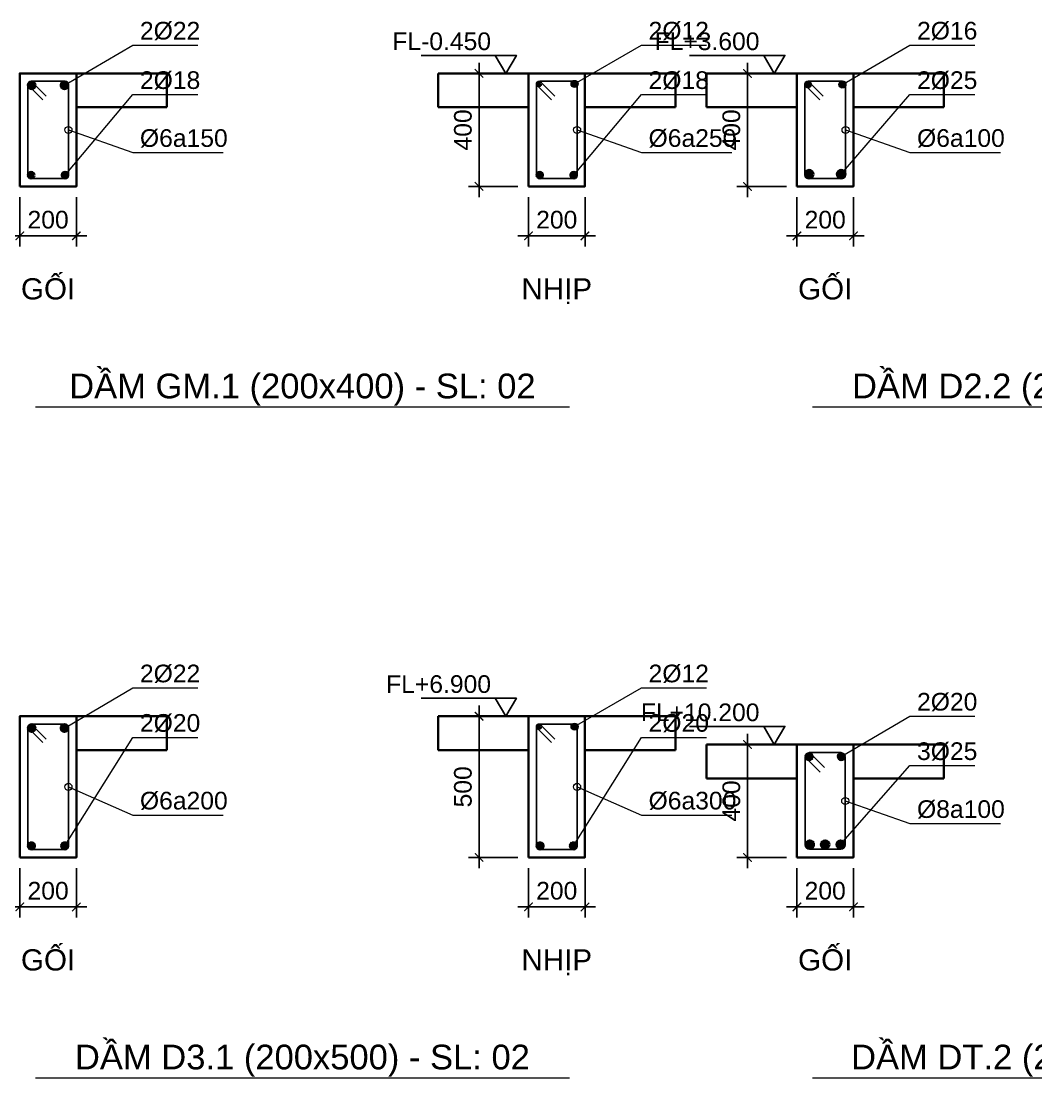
# Model space of a CAD drawing. Header units: millimetres. Extents: x 0 to 198549, y -2709 to 29882.
# Drawn here: x 130918 to 134509, y 3112 to 6852 of the extents above; entities that cross this region are included whole.
import ezdxf
from ezdxf.enums import TextEntityAlignment as Align

# ---------------------------------------------------------------- set-up
doc = ezdxf.new("R2010")
doc.units = ezdxf.units.MM
doc.header["$LTSCALE"] = 40
for name, color, linetype, lineweight in [('S-ANNO-DIMS', 1, 'Continuous', 18), ('S-ANNO-SYMB', 7, 'Continuous', 25), ('S-ANNO-TEXT', 7, 'Continuous', 18), ('S-CONC', 7, 'Continuous', 35), ('S-REBR', 1, 'Continuous', 50), ('S-REBR-STIR', 3, 'Continuous', 25)]:
    doc.layers.add(name, color=color, linetype=linetype, lineweight=lineweight)
doc.styles.add('MCP-ARIAL', font='arial.ttf')
doc.dimstyles.new('MCP-1-25', dxfattribs={"dimscale": 25, "dimtxt": 2.5, "dimasz": 1.2, "dimexe": 1.5, "dimexo": 1.5, "dimgap": 1, "dimtad": 1, "dimdec": 0, "dimdsep": 46, "dimtxsty": 'MCP-ARIAL', "dimblk": 'ARCHTICK', "dimblk1": 'ARCHTICK', "dimblk2": 'ARCHTICK', "dimcen": 0.09, "dimdle": 1.5, "dimclrd": 256, "dimclre": 256, "dimclrt": 256, "dimadec": 0, "dimazin": 0, "dimtfac": 1, "dimtdec": 4, "dimtix": 1, "dimtmove": 2, "dimatfit": 3, "dimfxl": 1, "dimtolj": 1, "dimtzin": 0, "dimarcsym": 0})

# ---------------------------------------------------------------- blocks, each defined once
blk = doc.blocks.new('_ArchTick')
at = {"color": 0, "linetype": 'ByBlock', "const_width": 0.15}
blk.add_lwpolyline([(-0.5, -0.5), (0.5, 0.5)], dxfattribs=at)
blk = doc.blocks.new('*D52')
at = {"layer": 'Defpoints', "color": 0, "transparency": 16777216}
for p in [(130913.7, 6266.7), (131113.7, 6266.7), (131113.7, 6091.7)]:
    blk.add_point(p, dxfattribs=at)
at = {"layer": 'S-ANNO-DIMS', "lineweight": -2, "transparency": 16777216}
for p, q in [((130913.7, 6229.2), (130913.7, 6054.2)), ((131113.7, 6229.2), (131113.7, 6054.2)), ((130876.2, 6091.7), (131151.2, 6091.7))]:
    blk.add_line(p, q, dxfattribs=at)
at = {"layer": 'S-ANNO-DIMS', "lineweight": -2, "transparency": 16777216, "xscale": 30, "yscale": 30, "zscale": 30, "rotation": 180}
blk.add_blockref('_ArchTick', (130913.7, 6091.7), dxfattribs=at)
at = {"layer": 'S-ANNO-DIMS', "lineweight": -2, "transparency": 16777216, "xscale": 30, "yscale": 30, "zscale": 30}
blk.add_blockref('_ArchTick', (131113.7, 6091.7), dxfattribs=at)
at = {"layer": 'S-ANNO-DIMS', "transparency": 16777216, "insert": (131013.7, 6148.6), "char_height": 62.5, "attachment_point": 5, "style": 'MCP-ARIAL'}
blk.add_mtext('\\A1;200', dxfattribs=at)
blk = doc.blocks.new('*D54')
at = {"layer": 'Defpoints', "color": 0, "transparency": 16777216}
for p in [(132713.7, 6266.7), (132913.7, 6266.7), (132913.7, 6091.7)]:
    blk.add_point(p, dxfattribs=at)
at = {"layer": 'S-ANNO-DIMS', "lineweight": -2, "transparency": 16777216}
for p, q in [((132713.7, 6229.2), (132713.7, 6054.2)), ((132913.7, 6229.2), (132913.7, 6054.2)), ((132676.2, 6091.7), (132951.2, 6091.7))]:
    blk.add_line(p, q, dxfattribs=at)
at = {"layer": 'S-ANNO-DIMS', "lineweight": -2, "transparency": 16777216, "xscale": 30, "yscale": 30, "zscale": 30, "rotation": 180}
blk.add_blockref('_ArchTick', (132713.7, 6091.7), dxfattribs=at)
at = {"layer": 'S-ANNO-DIMS', "lineweight": -2, "transparency": 16777216, "xscale": 30, "yscale": 30, "zscale": 30}
blk.add_blockref('_ArchTick', (132913.7, 6091.7), dxfattribs=at)
at = {"layer": 'S-ANNO-DIMS', "transparency": 16777216, "insert": (132813.7, 6148.6), "char_height": 62.5, "attachment_point": 5, "style": 'MCP-ARIAL'}
blk.add_mtext('\\A1;200', dxfattribs=at)
blk = doc.blocks.new('*D55')
at = {"layer": 'Defpoints', "color": 0, "transparency": 16777216}
for p in [(132538.7, 6666.7), (132713.7, 6666.7), (132713.7, 6266.7)]:
    blk.add_point(p, dxfattribs=at)
at = {"layer": 'S-ANNO-DIMS', "lineweight": -2, "transparency": 16777216}
for p, q in [((132538.7, 6229.2), (132538.7, 6704.2)), ((132676.2, 6666.7), (132501.2, 6666.7)), ((132676.2, 6266.7), (132501.2, 6266.7))]:
    blk.add_line(p, q, dxfattribs=at)
at = {"layer": 'S-ANNO-DIMS', "lineweight": -2, "transparency": 16777216, "xscale": 30, "yscale": 30, "zscale": 30}
for p, rotation in [((132538.7, 6666.7), 90), ((132538.7, 6266.7), 270)]:
    blk.add_blockref('_ArchTick', p, dxfattribs=dict(at, rotation=rotation))
at = {"layer": 'S-ANNO-DIMS', "transparency": 16777216, "insert": (132481.8, 6466.7), "char_height": 62.5, "attachment_point": 5, "rotation": 90, "style": 'MCP-ARIAL'}
blk.add_mtext('\\A1;400', dxfattribs=at)
blk = doc.blocks.new('MCP_COTE_TRAI')
blk.add_line((1.5, 2.55), (-12, 2.55))
blk.add_lwpolyline([(0, 0), (-1.5, 2.55), (1.5, 2.55)], close=True)
at = {"style": 'MCP-ARIAL'}
blk.add_attdef('COTE', text='', height=2.5, dxfattribs=at).set_placement((-2.1, 3.3), align=Align.RIGHT)
blk = doc.blocks.new('*D56')
at = {"layer": 'Defpoints', "color": 0, "transparency": 16777216}
for p in [(133663.7, 6266.7), (133863.7, 6266.7), (133863.7, 6091.7)]:
    blk.add_point(p, dxfattribs=at)
at = {"layer": 'S-ANNO-DIMS', "lineweight": -2, "transparency": 16777216}
for p, q in [((133663.7, 6229.2), (133663.7, 6054.2)), ((133863.7, 6229.2), (133863.7, 6054.2)), ((133626.2, 6091.7), (133901.2, 6091.7))]:
    blk.add_line(p, q, dxfattribs=at)
at = {"layer": 'S-ANNO-DIMS', "lineweight": -2, "transparency": 16777216, "xscale": 30, "yscale": 30, "zscale": 30, "rotation": 180}
blk.add_blockref('_ArchTick', (133663.7, 6091.7), dxfattribs=at)
at = {"layer": 'S-ANNO-DIMS', "lineweight": -2, "transparency": 16777216, "xscale": 30, "yscale": 30, "zscale": 30}
blk.add_blockref('_ArchTick', (133863.7, 6091.7), dxfattribs=at)
at = {"layer": 'S-ANNO-DIMS', "transparency": 16777216, "insert": (133763.7, 6148.6), "char_height": 62.5, "attachment_point": 5, "style": 'MCP-ARIAL'}
blk.add_mtext('\\A1;200', dxfattribs=at)
blk = doc.blocks.new('*D57')
at = {"layer": 'Defpoints', "color": 0, "transparency": 16777216}
for p in [(133488.7, 6666.7), (133663.7, 6666.7), (133663.7, 6266.7)]:
    blk.add_point(p, dxfattribs=at)
at = {"layer": 'S-ANNO-DIMS', "lineweight": -2, "transparency": 16777216}
for p, q in [((133488.7, 6229.2), (133488.7, 6704.2)), ((133626.2, 6666.7), (133451.2, 6666.7)), ((133626.2, 6266.7), (133451.2, 6266.7))]:
    blk.add_line(p, q, dxfattribs=at)
at = {"layer": 'S-ANNO-DIMS', "lineweight": -2, "transparency": 16777216, "xscale": 30, "yscale": 30, "zscale": 30}
for p, rotation in [((133488.7, 6666.7), 90), ((133488.7, 6266.7), 270)]:
    blk.add_blockref('_ArchTick', p, dxfattribs=dict(at, rotation=rotation))
at = {"layer": 'S-ANNO-DIMS', "transparency": 16777216, "insert": (133431.8, 6466.7), "char_height": 62.5, "attachment_point": 5, "rotation": 90, "style": 'MCP-ARIAL'}
blk.add_mtext('\\A1;400', dxfattribs=at)
blk = doc.blocks.new('*D68')
at = {"layer": 'Defpoints', "color": 0, "transparency": 16777216}
for p in [(130913.7, 3891.7), (131113.7, 3891.7), (131113.7, 3716.7)]:
    blk.add_point(p, dxfattribs=at)
at = {"layer": 'S-ANNO-DIMS', "lineweight": -2, "transparency": 16777216}
for p, q in [((130913.7, 3854.2), (130913.7, 3679.2)), ((131113.7, 3854.2), (131113.7, 3679.2)), ((130876.2, 3716.7), (131151.2, 3716.7))]:
    blk.add_line(p, q, dxfattribs=at)
at = {"layer": 'S-ANNO-DIMS', "lineweight": -2, "transparency": 16777216, "xscale": 30, "yscale": 30, "zscale": 30, "rotation": 180}
blk.add_blockref('_ArchTick', (130913.7, 3716.7), dxfattribs=at)
at = {"layer": 'S-ANNO-DIMS', "lineweight": -2, "transparency": 16777216, "xscale": 30, "yscale": 30, "zscale": 30}
blk.add_blockref('_ArchTick', (131113.7, 3716.7), dxfattribs=at)
at = {"layer": 'S-ANNO-DIMS', "transparency": 16777216, "insert": (131013.7, 3773.6), "char_height": 62.5, "attachment_point": 5, "style": 'MCP-ARIAL'}
blk.add_mtext('\\A1;200', dxfattribs=at)
blk = doc.blocks.new('*D70')
at = {"layer": 'Defpoints', "color": 0, "transparency": 16777216}
for p in [(132713.7, 3891.7), (132913.7, 3891.7), (132913.7, 3716.7)]:
    blk.add_point(p, dxfattribs=at)
at = {"layer": 'S-ANNO-DIMS', "lineweight": -2, "transparency": 16777216}
for p, q in [((132713.7, 3854.2), (132713.7, 3679.2)), ((132913.7, 3854.2), (132913.7, 3679.2)), ((132676.2, 3716.7), (132951.2, 3716.7))]:
    blk.add_line(p, q, dxfattribs=at)
at = {"layer": 'S-ANNO-DIMS', "lineweight": -2, "transparency": 16777216, "xscale": 30, "yscale": 30, "zscale": 30, "rotation": 180}
blk.add_blockref('_ArchTick', (132713.7, 3716.7), dxfattribs=at)
at = {"layer": 'S-ANNO-DIMS', "lineweight": -2, "transparency": 16777216, "xscale": 30, "yscale": 30, "zscale": 30}
blk.add_blockref('_ArchTick', (132913.7, 3716.7), dxfattribs=at)
at = {"layer": 'S-ANNO-DIMS', "transparency": 16777216, "insert": (132813.7, 3773.6), "char_height": 62.5, "attachment_point": 5, "style": 'MCP-ARIAL'}
blk.add_mtext('\\A1;200', dxfattribs=at)
blk = doc.blocks.new('*D71')
at = {"layer": 'Defpoints', "color": 0, "transparency": 16777216}
for p in [(132538.7, 4391.7), (132713.7, 4391.7), (132713.7, 3891.7)]:
    blk.add_point(p, dxfattribs=at)
at = {"layer": 'S-ANNO-DIMS', "lineweight": -2, "transparency": 16777216}
for p, q in [((132538.7, 3854.2), (132538.7, 4429.2)), ((132676.2, 4391.7), (132501.2, 4391.7)), ((132676.2, 3891.7), (132501.2, 3891.7))]:
    blk.add_line(p, q, dxfattribs=at)
at = {"layer": 'S-ANNO-DIMS', "lineweight": -2, "transparency": 16777216, "xscale": 30, "yscale": 30, "zscale": 30}
for p, rotation in [((132538.7, 4391.7), 90), ((132538.7, 3891.7), 270)]:
    blk.add_blockref('_ArchTick', p, dxfattribs=dict(at, rotation=rotation))
at = {"layer": 'S-ANNO-DIMS', "transparency": 16777216, "insert": (132481.8, 4141.7), "char_height": 62.5, "attachment_point": 5, "rotation": 90, "style": 'MCP-ARIAL'}
blk.add_mtext('\\A1;500', dxfattribs=at)
blk = doc.blocks.new('*D72')
at = {"layer": 'Defpoints', "color": 0, "transparency": 16777216}
for p in [(133663.7, 3891.7), (133863.7, 3891.7), (133863.7, 3716.7)]:
    blk.add_point(p, dxfattribs=at)
at = {"layer": 'S-ANNO-DIMS', "lineweight": -2, "transparency": 16777216}
for p, q in [((133663.7, 3854.2), (133663.7, 3679.2)), ((133863.7, 3854.2), (133863.7, 3679.2)), ((133626.2, 3716.7), (133901.2, 3716.7))]:
    blk.add_line(p, q, dxfattribs=at)
at = {"layer": 'S-ANNO-DIMS', "lineweight": -2, "transparency": 16777216, "xscale": 30, "yscale": 30, "zscale": 30, "rotation": 180}
blk.add_blockref('_ArchTick', (133663.7, 3716.7), dxfattribs=at)
at = {"layer": 'S-ANNO-DIMS', "lineweight": -2, "transparency": 16777216, "xscale": 30, "yscale": 30, "zscale": 30}
blk.add_blockref('_ArchTick', (133863.7, 3716.7), dxfattribs=at)
at = {"layer": 'S-ANNO-DIMS', "transparency": 16777216, "insert": (133763.7, 3773.6), "char_height": 62.5, "attachment_point": 5, "style": 'MCP-ARIAL'}
blk.add_mtext('\\A1;200', dxfattribs=at)
blk = doc.blocks.new('*D73')
at = {"layer": 'Defpoints', "color": 0, "transparency": 16777216}
for p in [(133488.7, 4291.7), (133663.7, 4291.7), (133663.7, 3891.7)]:
    blk.add_point(p, dxfattribs=at)
at = {"layer": 'S-ANNO-DIMS', "lineweight": -2, "transparency": 16777216}
for p, q in [((133488.7, 3854.2), (133488.7, 4329.2)), ((133626.2, 4291.7), (133451.2, 4291.7)), ((133626.2, 3891.7), (133451.2, 3891.7))]:
    blk.add_line(p, q, dxfattribs=at)
at = {"layer": 'S-ANNO-DIMS', "lineweight": -2, "transparency": 16777216, "xscale": 30, "yscale": 30, "zscale": 30}
for p, rotation in [((133488.7, 4291.7), 90), ((133488.7, 3891.7), 270)]:
    blk.add_blockref('_ArchTick', p, dxfattribs=dict(at, rotation=rotation))
at = {"layer": 'S-ANNO-DIMS', "transparency": 16777216, "insert": (133431.8, 4091.7), "char_height": 62.5, "attachment_point": 5, "rotation": 90, "style": 'MCP-ARIAL'}
blk.add_mtext('\\A1;400', dxfattribs=at)

msp = doc.modelspace()

# ---------------------------------------------------------------- hatches: boundary and pattern name
at = {"layer": 'S-REBR'}
for points in [[(130966.662, 6624.656), (130965.192, 6630.156), (130961.162, 6634.186), (130955.662, 6635.656), (130950.162, 6634.186), (130946.132, 6630.156), (130944.662, 6624.656), (130946.132, 6619.156), (130950.162, 6615.126), (130955.662, 6613.656), (130961.162, 6615.126), (130965.192, 6619.156)], [(131082.662, 6624.656), (131081.192, 6630.156), (131077.162, 6634.186), (131071.662, 6635.656), (131066.162, 6634.186), (131062.132, 6630.156), (131060.662, 6624.656), (131062.132, 6619.156), (131066.162, 6615.126), (131071.662, 6613.656), (131077.162, 6615.126), (131081.192, 6619.156)], [(132756.662, 6629.656), (132755.862, 6632.656), (132753.662, 6634.856), (132750.662, 6635.656), (132747.662, 6634.856), (132745.462, 6632.656), (132744.662, 6629.656), (132745.462, 6626.656), (132747.662, 6624.456), (132750.662, 6623.656), (132753.662, 6624.456), (132755.862, 6626.656)], [(132882.662, 6629.656), (132881.862, 6632.656), (132879.662, 6634.856), (132876.662, 6635.656), (132873.662, 6634.856), (132871.462, 6632.656), (132870.662, 6629.656), (132871.462, 6626.656), (132873.662, 6624.456), (132876.662, 6623.656), (132879.662, 6624.456), (132881.862, 6626.656)], [(133710.662, 6627.656), (133709.592, 6631.656), (133706.662, 6634.586), (133702.662, 6635.656), (133698.662, 6634.586), (133695.732, 6631.656), (133694.662, 6627.656), (133695.732, 6623.656), (133698.662, 6620.726), (133702.662, 6619.656), (133706.662, 6620.726), (133709.592, 6623.656)], [(133832.662, 6627.656), (133831.592, 6631.656), (133828.662, 6634.586), (133824.662, 6635.656), (133820.662, 6634.586), (133817.732, 6631.656), (133816.662, 6627.656), (133817.732, 6623.656), (133820.662, 6620.726), (133824.662, 6619.656), (133828.662, 6620.726), (133831.592, 6623.656)], [(133719.662, 6310.156), (133717.992, 6316.406), (133713.412, 6320.986), (133707.162, 6322.656), (133700.912, 6320.986), (133696.332, 6316.406), (133694.662, 6310.156), (133696.332, 6303.906), (133700.912, 6299.326), (133707.162, 6297.656), (133713.412, 6299.326), (133717.992, 6303.906)], [(133832.662, 6310.156), (133830.992, 6316.406), (133826.412, 6320.986), (133820.162, 6322.656), (133813.912, 6320.986), (133809.332, 6316.406), (133807.662, 6310.156), (133809.332, 6303.906), (133813.912, 6299.326), (133820.162, 6297.656), (133826.412, 6299.326), (133830.992, 6303.906)], [(130962.662, 6306.656), (130961.452, 6311.156), (130958.162, 6314.446), (130953.662, 6315.656), (130949.162, 6314.446), (130945.872, 6311.156), (130944.662, 6306.656), (130945.872, 6302.156), (130949.162, 6298.866), (130953.662, 6297.656), (130958.162, 6298.866), (130961.452, 6302.156)], [(131082.662, 6306.656), (131081.452, 6311.156), (131078.162, 6314.446), (131073.662, 6315.656), (131069.162, 6314.446), (131065.872, 6311.156), (131064.662, 6306.656), (131065.872, 6302.156), (131069.162, 6298.866), (131073.662, 6297.656), (131078.162, 6298.866), (131081.452, 6302.156)], [(132762.662, 6306.656), (132761.452, 6311.156), (132758.162, 6314.446), (132753.662, 6315.656), (132749.162, 6314.446), (132745.872, 6311.156), (132744.662, 6306.656), (132745.872, 6302.156), (132749.162, 6298.866), (132753.662, 6297.656), (132758.162, 6298.866), (132761.452, 6302.156)], [(132882.662, 6306.656), (132881.452, 6311.156), (132878.162, 6314.446), (132873.662, 6315.656), (132869.162, 6314.446), (132865.872, 6311.156), (132864.662, 6306.656), (132865.872, 6302.156), (132869.162, 6298.866), (132873.662, 6297.656), (132878.162, 6298.866), (132881.452, 6302.156)], [(130966.662, 4349.656), (130965.192, 4355.156), (130961.162, 4359.186), (130955.662, 4360.656), (130950.162, 4359.186), (130946.132, 4355.156), (130944.662, 4349.656), (130946.132, 4344.156), (130950.162, 4340.126), (130955.662, 4338.656), (130961.162, 4340.126), (130965.192, 4344.156)], [(131082.662, 4349.656), (131081.192, 4355.156), (131077.162, 4359.186), (131071.662, 4360.656), (131066.162, 4359.186), (131062.132, 4355.156), (131060.662, 4349.656), (131062.132, 4344.156), (131066.162, 4340.126), (131071.662, 4338.656), (131077.162, 4340.126), (131081.192, 4344.156)], [(132756.662, 4354.656), (132755.862, 4357.656), (132753.662, 4359.856), (132750.662, 4360.656), (132747.662, 4359.856), (132745.462, 4357.656), (132744.662, 4354.656), (132745.462, 4351.656), (132747.662, 4349.456), (132750.662, 4348.656), (132753.662, 4349.456), (132755.862, 4351.656)], [(132882.662, 4354.656), (132881.862, 4357.656), (132879.662, 4359.856), (132876.662, 4360.656), (132873.662, 4359.856), (132871.462, 4357.656), (132870.662, 4354.656), (132871.462, 4351.656), (132873.662, 4349.456), (132876.662, 4348.656), (132879.662, 4349.456), (132881.862, 4351.656)], [(133716.662, 4248.656), (133715.322, 4253.656), (133711.662, 4257.316), (133706.662, 4258.656), (133701.662, 4257.316), (133698.002, 4253.656), (133696.662, 4248.656), (133698.002, 4243.656), (133701.662, 4239.996), (133706.662, 4238.656), (133711.662, 4239.996), (133715.322, 4243.656)], [(133830.662, 4248.656), (133829.322, 4253.656), (133825.662, 4257.316), (133820.662, 4258.656), (133815.662, 4257.316), (133812.002, 4253.656), (133810.662, 4248.656), (133812.002, 4243.656), (133815.662, 4239.996), (133820.662, 4238.656), (133825.662, 4239.996), (133829.322, 4243.656)], [(130964.662, 3932.656), (130963.322, 3937.656), (130959.662, 3941.316), (130954.662, 3942.656), (130949.662, 3941.316), (130946.002, 3937.656), (130944.662, 3932.656), (130946.002, 3927.656), (130949.662, 3923.996), (130954.662, 3922.656), (130959.662, 3923.996), (130963.322, 3927.656)], [(131082.662, 3932.656), (131081.322, 3937.656), (131077.662, 3941.316), (131072.662, 3942.656), (131067.662, 3941.316), (131064.002, 3937.656), (131062.662, 3932.656), (131064.002, 3927.656), (131067.662, 3923.996), (131072.662, 3922.656), (131077.662, 3923.996), (131081.322, 3927.656)], [(132764.662, 3932.656), (132763.322, 3937.656), (132759.662, 3941.316), (132754.662, 3942.656), (132749.662, 3941.316), (132746.002, 3937.656), (132744.662, 3932.656), (132746.002, 3927.656), (132749.662, 3923.996), (132754.662, 3922.656), (132759.662, 3923.996), (132763.322, 3927.656)], [(132882.662, 3932.656), (132881.322, 3937.656), (132877.662, 3941.316), (132872.662, 3942.656), (132867.662, 3941.316), (132864.002, 3937.656), (132862.662, 3932.656), (132864.002, 3927.656), (132867.662, 3923.996), (132872.662, 3922.656), (132877.662, 3923.996), (132881.322, 3927.656)], [(133721.662, 3937.156), (133719.992, 3943.406), (133715.412, 3947.986), (133709.162, 3949.656), (133702.912, 3947.986), (133698.332, 3943.406), (133696.662, 3937.156), (133698.332, 3930.906), (133702.912, 3926.326), (133709.162, 3924.656), (133715.412, 3926.326), (133719.992, 3930.906)], [(133776.162, 3937.156), (133774.492, 3943.406), (133769.912, 3947.986), (133763.662, 3949.656), (133757.412, 3947.986), (133752.832, 3943.406), (133751.162, 3937.156), (133752.832, 3930.906), (133757.412, 3926.326), (133763.662, 3924.656), (133769.912, 3926.326), (133774.492, 3930.906)], [(133830.662, 3937.156), (133828.992, 3943.406), (133824.412, 3947.986), (133818.162, 3949.656), (133811.912, 3947.986), (133807.332, 3943.406), (133805.662, 3937.156), (133807.332, 3930.906), (133811.912, 3926.326), (133818.162, 3924.656), (133824.412, 3926.326), (133828.992, 3930.906)]]:
    msp.add_hatch(color=256, dxfattribs=at).paths.add_polyline_path(points, flags=16)

# ---------------------------------------------------------------- linework, layer by layer
at = {"layer": 'S-ANNO-TEXT'}
for p, q in [((130968.662, 5486.656), (132858.662, 5486.656)), ((133718.662, 5486.656), (135608.662, 5486.656)), ((130968.662, 3111.656), (132858.662, 3111.656)), ((133718.662, 3111.656), (135608.662, 3111.656))]:
    msp.add_line(p, q, dxfattribs=at)
for points in [[(131071.662, 6624.656), (131313.662, 6766.656), (131543.662, 6766.656)], [(132876.662, 6629.656), (133113.662, 6766.656), (133343.662, 6766.656)], [(133824.662, 6627.656), (134063.662, 6766.656), (134293.662, 6766.656)], [(131073.662, 6306.656), (131313.662, 6591.656), (131543.662, 6591.656)], [(132873.662, 6306.656), (133113.662, 6591.656), (133343.662, 6591.656)], [(133820.162, 6310.156), (134063.662, 6591.656), (134293.662, 6591.656)], [(131085.662, 6466.656), (131313.662, 6386.656), (131633.662, 6386.656)], [(132885.662, 6466.656), (133113.662, 6386.656), (133433.662, 6386.656)], [(133835.662, 6466.656), (134063.662, 6386.656), (134383.662, 6386.656)], [(131071.662, 4349.656), (131313.662, 4491.656), (131543.662, 4491.656)], [(132876.662, 4354.656), (133113.662, 4491.656), (133343.662, 4491.656)], [(133820.662, 4248.656), (134063.662, 4391.656), (134293.662, 4391.656)], [(131072.662, 3932.656), (131313.662, 4316.656), (131543.662, 4316.656)], [(132872.662, 3932.656), (133113.662, 4316.656), (133343.662, 4316.656)], [(133818.162, 3937.156), (134063.662, 4216.656), (134293.662, 4216.656)], [(131085.662, 4141.656), (131313.662, 4041.656), (131633.662, 4041.656)], [(132885.662, 4141.656), (133113.662, 4041.656), (133433.662, 4041.656)], [(133834.662, 4091.656), (134063.662, 4011.656), (134383.662, 4011.656)]]:
    msp.add_lwpolyline(points, dxfattribs=at)
for centre in [(131071.662, 6624.656), (132876.662, 6629.656), (133824.662, 6627.656), (131085.662, 6466.656), (132885.662, 6466.656), (133835.662, 6466.656), (133820.162, 6310.156), (131073.662, 6306.656), (132873.662, 6306.656), (131071.662, 4349.656), (132876.662, 4354.656), (133820.662, 4248.656), (131085.662, 4141.656), (132885.662, 4141.656), (133834.662, 4091.656), (131072.662, 3932.656), (132872.662, 3932.656), (133818.162, 3937.156)]:
    msp.add_circle(centre, 12.5, dxfattribs=at)
at = {"layer": 'S-CONC'}
for p, q in [((131113.662, 6666.656), (131433.662, 6666.656)), ((131433.662, 6546.656), (131433.662, 6666.656)), ((132393.662, 6666.656), (132713.662, 6666.656)), ((132393.662, 6546.656), (132393.662, 6666.656)), ((132913.662, 6666.656), (133233.662, 6666.656)), ((133233.662, 6546.656), (133233.662, 6666.656)), ((133343.662, 6666.656), (133663.662, 6666.656)), ((133343.662, 6546.656), (133343.662, 6666.656)), ((133863.662, 6666.656), (134183.662, 6666.656)), ((134183.662, 6546.656), (134183.662, 6666.656)), ((131113.662, 6546.656), (131433.662, 6546.656)), ((132393.662, 6546.656), (132713.662, 6546.656)), ((132913.662, 6546.656), (133233.662, 6546.656)), ((133343.662, 6546.656), (133663.662, 6546.656)), ((133863.662, 6546.656), (134183.662, 6546.656)), ((131113.662, 4391.656), (131433.662, 4391.656)), ((131433.662, 4271.656), (131433.662, 4391.656)), ((132393.662, 4391.656), (132713.662, 4391.656)), ((132393.662, 4271.656), (132393.662, 4391.656)), ((132913.662, 4391.656), (133233.662, 4391.656)), ((133233.662, 4271.656), (133233.662, 4391.656)), ((131113.662, 4271.656), (131433.662, 4271.656)), ((132393.662, 4271.656), (132713.662, 4271.656)), ((132913.662, 4271.656), (133233.662, 4271.656)), ((133343.662, 4291.656), (133663.662, 4291.656)), ((133343.662, 4171.656), (133343.662, 4291.656)), ((133863.662, 4291.656), (134183.662, 4291.656)), ((134183.662, 4171.656), (134183.662, 4291.656)), ((133343.662, 4171.656), (133663.662, 4171.656)), ((133863.662, 4171.656), (134183.662, 4171.656))]:
    msp.add_line(p, q, dxfattribs=at)
for points in [[(130913.662, 6266.656), (131113.662, 6266.656), (131113.662, 6666.656), (130913.662, 6666.656)], [(132713.662, 6266.656), (132913.662, 6266.656), (132913.662, 6666.656), (132713.662, 6666.656)], [(133663.662, 6266.656), (133863.662, 6266.656), (133863.662, 6666.656), (133663.662, 6666.656)], [(130913.662, 3891.656), (131113.662, 3891.656), (131113.662, 4391.656), (130913.662, 4391.656)], [(132713.662, 3891.656), (132913.662, 3891.656), (132913.662, 4391.656), (132713.662, 4391.656)], [(133663.662, 3891.656), (133863.662, 3891.656), (133863.662, 4291.656), (133663.662, 4291.656)]]:
    msp.add_lwpolyline(points, close=True, dxfattribs=at)
at = {"layer": 'S-REBR'}
for centre, radius in [((130955.662, 6624.656), 11), ((131071.662, 6624.656), 11), ((132750.662, 6629.656), 6), ((132876.662, 6629.656), 6), ((133702.662, 6627.656), 8), ((133824.662, 6627.656), 8), ((133707.162, 6310.156), 12.5), ((133820.162, 6310.156), 12.5), ((130953.662, 6306.656), 9), ((131073.662, 6306.656), 9), ((132753.662, 6306.656), 9), ((132873.662, 6306.656), 9), ((130955.662, 4349.656), 11), ((131071.662, 4349.656), 11), ((132750.662, 4354.656), 6), ((132876.662, 4354.656), 6), ((133706.662, 4248.656), 10), ((133820.662, 4248.656), 10), ((130954.662, 3932.656), 10), ((131072.662, 3932.656), 10), ((132754.662, 3932.656), 10), ((132872.662, 3932.656), 10), ((133709.162, 3937.156), 12.5), ((133763.662, 3937.156), 12.5), ((133818.162, 3937.156), 12.5)]:
    msp.add_circle(centre, radius, dxfattribs=at)
at = {"layer": 'S-REBR-STIR'}
for p, q in [((130941.662, 6626.656), (130994.692, 6573.626)), ((130953.662, 6638.656), (131006.692, 6585.626)), ((132741.662, 6626.656), (132794.692, 6573.626)), ((132753.662, 6638.656), (132806.692, 6585.626)), ((133691.662, 6626.656), (133744.692, 6573.626)), ((133703.662, 6638.656), (133756.692, 6585.626)), ((130941.662, 4351.656), (130994.692, 4298.626)), ((130953.662, 4363.656), (131006.692, 4310.626)), ((132741.662, 4351.656), (132794.692, 4298.626)), ((132753.662, 4363.656), (132806.692, 4310.626)), ((133692.662, 4246.656), (133745.692, 4193.626)), ((133708.662, 4262.656), (133761.692, 4209.626))]:
    msp.add_line(p, q, dxfattribs=at)
for points in [[(130953.662, 6294.656), (131073.662, 6294.656, 0.41421356), (131085.662, 6306.656), (131085.662, 6626.656, 0.41421356), (131073.662, 6638.656), (130953.662, 6638.656, 0.41421356), (130941.662, 6626.656), (130941.662, 6306.656, 0.41421356)], [(132753.662, 6294.656), (132873.662, 6294.656, 0.41421356), (132885.662, 6306.656), (132885.662, 6626.656, 0.41421356), (132873.662, 6638.656), (132753.662, 6638.656, 0.41421356), (132741.662, 6626.656), (132741.662, 6306.656, 0.41421356)], [(133703.662, 6294.656), (133823.662, 6294.656, 0.41421356), (133835.662, 6306.656), (133835.662, 6626.656, 0.41421356), (133823.662, 6638.656), (133703.662, 6638.656, 0.41421356), (133691.662, 6626.656), (133691.662, 6306.656, 0.41421356)], [(130953.662, 3919.656), (131073.662, 3919.656, 0.41421356), (131085.662, 3931.656), (131085.662, 4351.656, 0.41421356), (131073.662, 4363.656), (130953.662, 4363.656, 0.41421356), (130941.662, 4351.656), (130941.662, 3931.656, 0.41421356)], [(132753.662, 3919.656), (132873.662, 3919.656, 0.41421356), (132885.662, 3931.656), (132885.662, 4351.656, 0.41421356), (132873.662, 4363.656), (132753.662, 4363.656, 0.41421356), (132741.662, 4351.656), (132741.662, 3931.656, 0.41421356)], [(133708.662, 3920.656), (133818.662, 3920.656, 0.41421356), (133834.662, 3936.656), (133834.662, 4246.656, 0.41421356), (133818.662, 4262.656), (133708.662, 4262.656, 0.41421356), (133692.662, 4246.656), (133692.662, 3936.656, 0.41421356)]]:
    msp.add_lwpolyline(points, format="xyb", close=True, dxfattribs=at)

# ---------------------------------------------------------------- block references
at = {"layer": 'S-ANNO-SYMB', "xscale": 25, "yscale": 25, "zscale": 25}
for p, values in [((132633.662, 6666.656), {'COTE': 'FL-0.450'}), ((133583.662, 6666.656), {'COTE': 'FL+3.600'}), ((132633.662, 4391.656), {'COTE': 'FL+6.900'}), ((133583.662, 4291.656), {'COTE': 'FL+10.200'})]:
    msp.add_blockref('MCP_COTE_TRAI', p, dxfattribs=at).add_auto_attribs(values)

# ---------------------------------------------------------------- texts
at = {"layer": 'S-ANNO-TEXT', "style": 'MCP-ARIAL'}
for s, p in [('2Ø22', (131338.662, 6786.656)), ('2Ø12', (133138.662, 6786.656)), ('2Ø16', (134088.662, 6786.656)), ('2Ø18', (131338.662, 6611.656)), ('2Ø18', (133138.662, 6611.656)), ('2Ø25', (134088.662, 6611.656)), ('Ø6a150', (131338.662, 6406.656)), ('Ø6a250', (133138.662, 6406.656)), ('Ø6a100', (134088.662, 6406.656)), ('2Ø22', (131338.662, 4511.656)), ('2Ø12', (133138.662, 4511.656)), ('2Ø20', (134088.662, 4411.656)), ('2Ø20', (131338.662, 4336.656)), ('2Ø20', (133138.662, 4336.656)), ('3Ø25', (134088.662, 4236.656)), ('Ø6a200', (131338.662, 4061.656)), ('Ø6a300', (133138.662, 4061.656)), ('Ø8a100', (134088.662, 4031.656))]:
    msp.add_text(s, height=62.5, dxfattribs=at).set_placement(p)
for s, height, p in [('GỐI', 75, (131013.662, 5866.656)), ('GỐI', 75, (133763.662, 5866.656)), ('NHỊP', 75, (132813.662, 5866.656)), ('DẦM GM.1 (200x400) - SL: 02', 87.5, (131913.662, 5516.656)), ('DẦM D2.2 (200x400) - SL: 06', 87.5, (134663.662, 5516.656)), ('GỐI', 75, (131013.662, 3491.656)), ('NHỊP', 75, (132813.662, 3491.656)), ('GỐI', 75, (133763.662, 3491.656)), ('DẦM D3.1 (200x500) - SL: 02', 87.5, (131913.662, 3141.656)), ('DẦM DT.2 (200x400) - SL: 06', 87.5, (134663.662, 3141.656))]:
    msp.add_text(s, height=height, dxfattribs=at).set_placement(p, align=Align.CENTER)

# ---------------------------------------------------------------- dimensions: what is measured, and where the dimension line sits
at = {"layer": 'S-ANNO-DIMS'}
for base, p1, p2, picture, middle in [((132538.662, 6666.656), (132713.662, 6266.656), (132713.662, 6666.656), '*D55', (132481.751, 6466.656)), ((133488.662, 6666.656), (133663.662, 6266.656), (133663.662, 6666.656), '*D57', (133431.751, 6466.656)), ((132538.662, 4391.656), (132713.662, 3891.656), (132713.662, 4391.656), '*D71', (132481.751, 4141.656)), ((133488.662, 4291.656), (133663.662, 3891.656), (133663.662, 4291.656), '*D73', (133431.751, 4091.656))]:
    dim = msp.add_linear_dim(base=base, p1=p1, p2=p2, angle=90, dimstyle='MCP-1-25', dxfattribs=at)
    dim.commit()
    dim.dimension.update_dxf_attribs({"geometry": picture, "text_midpoint": middle})
for base, p1, p2, picture, middle in [((131113.662, 6091.656), (130913.662, 6266.656), (131113.662, 6266.656), '*D52', (131013.662, 6148.567)), ((132913.662, 6091.656), (132713.662, 6266.656), (132913.662, 6266.656), '*D54', (132813.662, 6148.567)), ((133863.662, 6091.656), (133663.662, 6266.656), (133863.662, 6266.656), '*D56', (133763.662, 6148.567)), ((131113.662, 3716.656), (130913.662, 3891.656), (131113.662, 3891.656), '*D68', (131013.662, 3773.567)), ((132913.662, 3716.656), (132713.662, 3891.656), (132913.662, 3891.656), '*D70', (132813.662, 3773.567)), ((133863.662, 3716.656), (133663.662, 3891.656), (133863.662, 3891.656), '*D72', (133763.662, 3773.567))]:
    dim = msp.add_linear_dim(base=base, p1=p1, p2=p2, dimstyle='MCP-1-25', dxfattribs=at)
    dim.commit()
    dim.dimension.update_dxf_attribs({"geometry": picture, "text_midpoint": middle})

doc.saveas('drawing.dxf')
